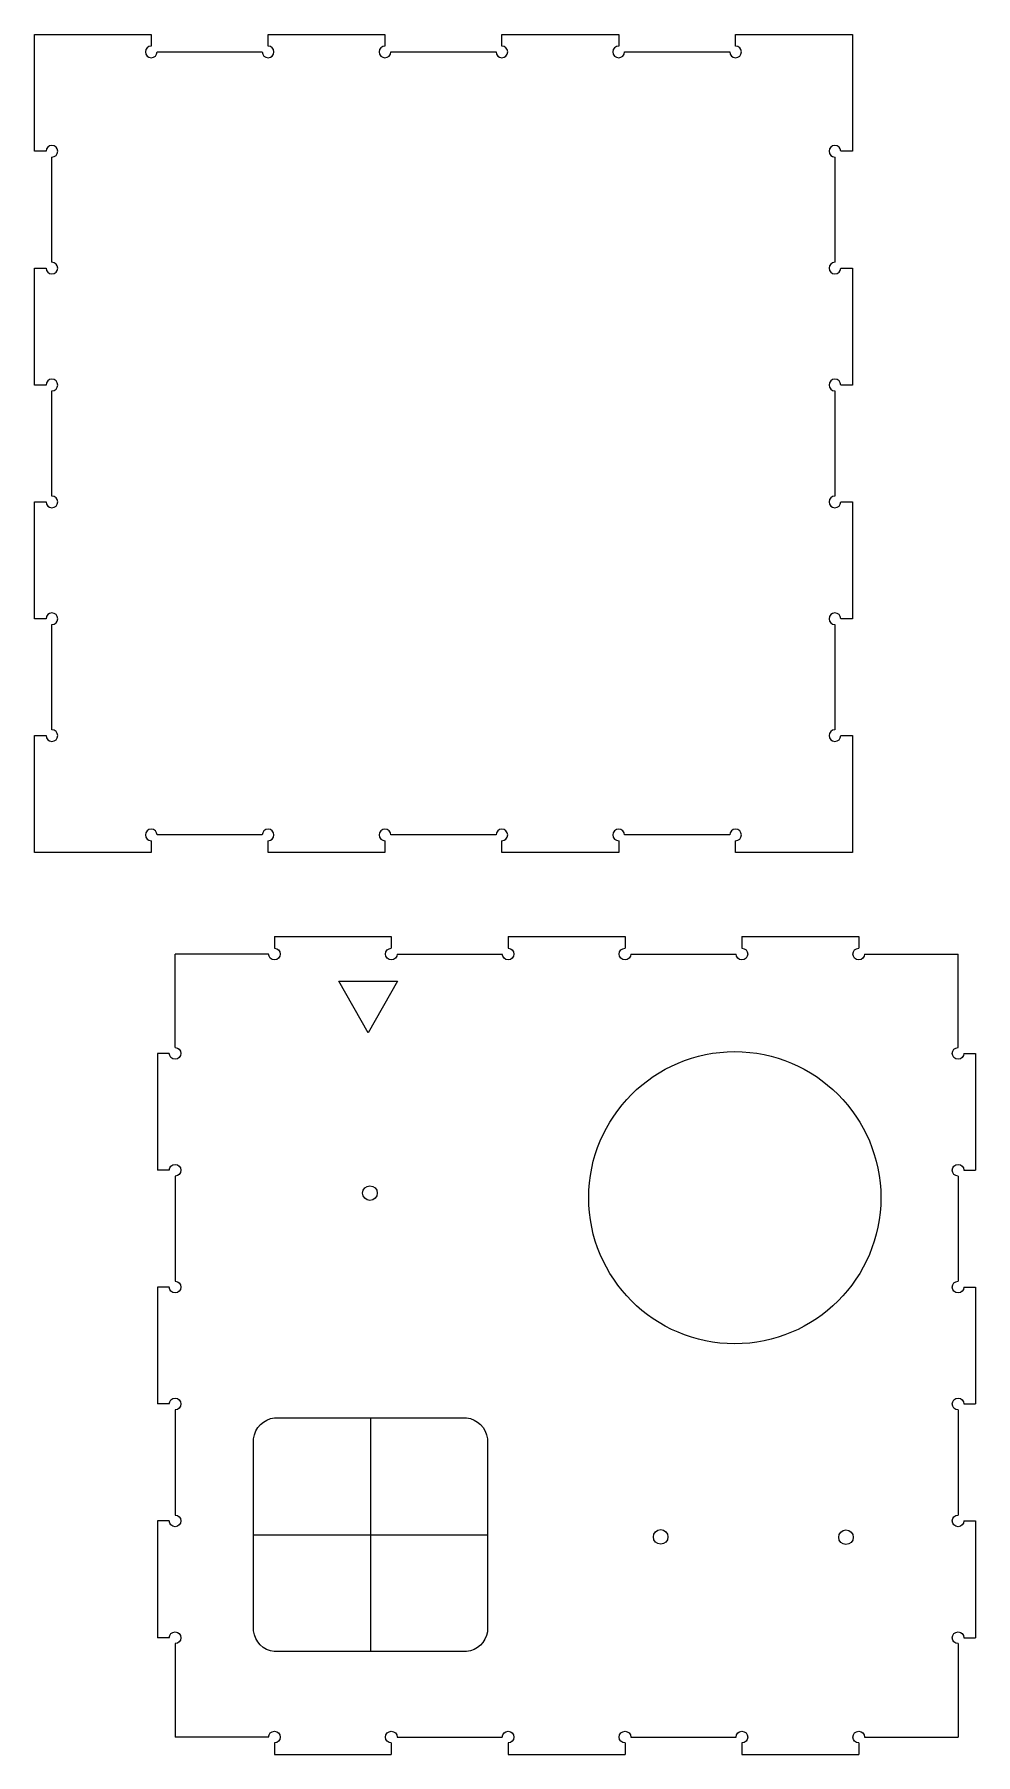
# Model space of a CAD drawing. Header units: centimetres. Extents: x -64 to 66, y 7 to 67.
# Drawn here: x 3.6 to 35.8, y 8.5 to 67.3 of the extents above; entities that cross this region are included whole.
import ezdxf

# ---------------------------------------------------------------- set-up
doc = ezdxf.new("R2010")
doc.units = ezdxf.units.CM
doc.header["$MEASUREMENT"] = 0
doc.layers.add('layer 1', color=7, linetype='Continuous')

msp = doc.modelspace()

# ---------------------------------------------------------------- linework, layer by layer
at = {"layer": 'layer 1', "color": 250, "lineweight": 20}
for points, knots in [([(7.81373, 39.93333), (7.81373, 39.93333), (11.41373, 39.93333), (11.41373, 39.93333), (11.41373, 39.93333), (11.41373, 40.04379), (11.50327, 40.13333), (11.61373, 40.13333), (11.61373, 40.13333), (11.72419, 40.13333), (11.81373, 40.04379), (11.81373, 39.93333), (11.81373, 39.93333), (11.81373, 39.82287), (11.72419, 39.73333), (11.61373, 39.73333), (11.61373, 39.73333), (11.61373, 39.73333), (11.61373, 39.33333), (11.61373, 39.33333), (11.61373, 39.33333), (11.61373, 39.33333), (15.61374, 39.33333), (15.61374, 39.33333), (15.61374, 39.33333), (15.61374, 39.33333), (15.61374, 39.73333), (15.61374, 39.73333), (15.61374, 39.73333), (15.50328, 39.73333), (15.41374, 39.82287), (15.41374, 39.93333), (15.41374, 39.93333), (15.41374, 40.04379), (15.50328, 40.13333), (15.61374, 40.13333), (15.61374, 40.13333), (15.7242, 40.13333), (15.81374, 40.04379), (15.81374, 39.93333), (15.81374, 39.93333), (15.81374, 39.93333), (19.41374, 39.93333), (19.41374, 39.93333), (19.41374, 39.93333), (19.41374, 40.04379), (19.50328, 40.13333), (19.61374, 40.13333), (19.61374, 40.13333), (19.7242, 40.13333), (19.81374, 40.04379), (19.81374, 39.93333), (19.81374, 39.93333), (19.81374, 39.82287), (19.7242, 39.73333), (19.61374, 39.73333), (19.61374, 39.73333), (19.61374, 39.73333), (19.61374, 39.33333), (19.61374, 39.33333), (19.61374, 39.33333), (19.61374, 39.33333), (23.61373, 39.33333), (23.61373, 39.33333), (23.61373, 39.33333), (23.61373, 39.33333), (23.61373, 39.73333), (23.61373, 39.73333), (23.61373, 39.73333), (23.50327, 39.73333), (23.41373, 39.82287), (23.41373, 39.93333), (23.41373, 39.93333), (23.41373, 40.04379), (23.50327, 40.13333), (23.61373, 40.13333), (23.61373, 40.13333), (23.72419, 40.13333), (23.81373, 40.04379), (23.81373, 39.93333), (23.81373, 39.93333), (23.81373, 39.93333), (27.41373, 39.93333), (27.41373, 39.93333), (27.41373, 39.93333), (27.41373, 40.04379), (27.50327, 40.13333), (27.61373, 40.13333), (27.61373, 40.13333), (27.72419, 40.13333), (27.81373, 40.04379), (27.81373, 39.93333), (27.81373, 39.93333), (27.81373, 39.82287), (27.72419, 39.73333), (27.61373, 39.73333), (27.61373, 39.73333), (27.61373, 39.73333), (27.61373, 39.33333), (27.61373, 39.33333), (27.61373, 39.33333), (27.61373, 39.33333), (31.61374, 39.33333), (31.61374, 39.33333), (31.61374, 39.33333), (31.61374, 39.33333), (31.61374, 43.33333), (31.61374, 43.33333), (31.61374, 43.33333), (31.61374, 43.33333), (31.21374, 43.33333), (31.21374, 43.33333), (31.21374, 43.33333), (31.21374, 43.22287), (31.1242, 43.13333), (31.01374, 43.13333), (31.01374, 43.13333), (30.90328, 43.13333), (30.81374, 43.22287), (30.81374, 43.33333), (30.81374, 43.33333), (30.81374, 43.44379), (30.90328, 43.53333), (31.01374, 43.53333), (31.01374, 43.53333), (31.01374, 43.53333), (31.01374, 47.13333), (31.01374, 47.13333), (31.01374, 47.13333), (30.90328, 47.13333), (30.81374, 47.22287), (30.81374, 47.33333), (30.81374, 47.33333), (30.81374, 47.44379), (30.90328, 47.53333), (31.01374, 47.53333), (31.01374, 47.53333), (31.1242, 47.53333), (31.21374, 47.44379), (31.21374, 47.33333), (31.21374, 47.33333), (31.21374, 47.33333), (31.61374, 47.33333), (31.61374, 47.33333), (31.61374, 47.33333), (31.61374, 47.33333), (31.61374, 51.33333), (31.61374, 51.33333), (31.61374, 51.33333), (31.61374, 51.33333), (31.21374, 51.33333), (31.21374, 51.33333), (31.21374, 51.33333), (31.21374, 51.22287), (31.1242, 51.13333), (31.01374, 51.13333), (31.01374, 51.13333), (30.90328, 51.13333), (30.81374, 51.22287), (30.81374, 51.33333), (30.81374, 51.33333), (30.81374, 51.44379), (30.90328, 51.53333), (31.01374, 51.53333), (31.01374, 51.53333), (31.01374, 51.53333), (31.01374, 55.13333), (31.01374, 55.13333), (31.01374, 55.13333), (30.90328, 55.13333), (30.81374, 55.22287), (30.81374, 55.33333), (30.81374, 55.33333), (30.81374, 55.44379), (30.90328, 55.53333), (31.01374, 55.53333), (31.01374, 55.53333), (31.1242, 55.53333), (31.21374, 55.44379), (31.21374, 55.33333), (31.21374, 55.33333), (31.21374, 55.33333), (31.61374, 55.33333), (31.61374, 55.33333), (31.61374, 55.33333), (31.61374, 55.33333), (31.61374, 59.33333), (31.61374, 59.33333), (31.61374, 59.33333), (31.61374, 59.33333), (31.21374, 59.33333), (31.21374, 59.33333), (31.21374, 59.33333), (31.21374, 59.22287), (31.1242, 59.13333), (31.01374, 59.13333), (31.01374, 59.13333), (30.90328, 59.13333), (30.81374, 59.22287), (30.81374, 59.33333), (30.81374, 59.33333), (30.81374, 59.44379), (30.90328, 59.53333), (31.01374, 59.53333), (31.01374, 59.53333), (31.01374, 59.53333), (31.01374, 63.13333), (31.01374, 63.13333), (31.01374, 63.13333), (30.90328, 63.13333), (30.81374, 63.22287), (30.81374, 63.33333), (30.81374, 63.33333), (30.81374, 63.44379), (30.90328, 63.53333), (31.01374, 63.53333), (31.01374, 63.53333), (31.1242, 63.53333), (31.21374, 63.44379), (31.21374, 63.33333), (31.21374, 63.33333), (31.21374, 63.33333), (31.61374, 63.33333), (31.61374, 63.33333), (31.61374, 63.33333), (31.61374, 63.33333), (31.61374, 67.33333), (31.61374, 67.33333), (31.61374, 67.33333), (31.61374, 67.33333), (27.61373, 67.33333), (27.61373, 67.33333), (27.61373, 67.33333), (27.61373, 67.33333), (27.61373, 66.93333), (27.61373, 66.93333), (27.61373, 66.93333), (27.72419, 66.93333), (27.81373, 66.84379), (27.81373, 66.73333), (27.81373, 66.73333), (27.81373, 66.62287), (27.72419, 66.53333), (27.61373, 66.53333), (27.61373, 66.53333), (27.50327, 66.53333), (27.41373, 66.62287), (27.41373, 66.73333), (27.41373, 66.73333), (27.41373, 66.73333), (23.81373, 66.73333), (23.81373, 66.73333), (23.81373, 66.73333), (23.81373, 66.62287), (23.72419, 66.53333), (23.61373, 66.53333), (23.61373, 66.53333), (23.50327, 66.53333), (23.41373, 66.62287), (23.41373, 66.73333), (23.41373, 66.73333), (23.41373, 66.84379), (23.50327, 66.93333), (23.61373, 66.93333), (23.61373, 66.93333), (23.61373, 66.93333), (23.61373, 67.33333), (23.61373, 67.33333), (23.61373, 67.33333), (23.61373, 67.33333), (19.61374, 67.33333), (19.61374, 67.33333), (19.61374, 67.33333), (19.61374, 67.33333), (19.61374, 66.93333), (19.61374, 66.93333), (19.61374, 66.93333), (19.7242, 66.93333), (19.81374, 66.84379), (19.81374, 66.73333), (19.81374, 66.73333), (19.81374, 66.62287), (19.7242, 66.53333), (19.61374, 66.53333), (19.61374, 66.53333), (19.50328, 66.53333), (19.41374, 66.62287), (19.41374, 66.73333), (19.41374, 66.73333), (19.41374, 66.73333), (15.81374, 66.73333), (15.81374, 66.73333), (15.81374, 66.73333), (15.81374, 66.62287), (15.7242, 66.53333), (15.61374, 66.53333), (15.61374, 66.53333), (15.50328, 66.53333), (15.41374, 66.62287), (15.41374, 66.73333), (15.41374, 66.73333), (15.41374, 66.84379), (15.50328, 66.93333), (15.61374, 66.93333), (15.61374, 66.93333), (15.61374, 66.93333), (15.61374, 67.33333), (15.61374, 67.33333), (15.61374, 67.33333), (15.61374, 67.33333), (11.61373, 67.33333), (11.61373, 67.33333), (11.61373, 67.33333), (11.61373, 67.33333), (11.61373, 66.93333), (11.61373, 66.93333), (11.61373, 66.93333), (11.72419, 66.93333), (11.81373, 66.84379), (11.81373, 66.73333), (11.81373, 66.73333), (11.81373, 66.62287), (11.72419, 66.53333), (11.61373, 66.53333), (11.61373, 66.53333), (11.50327, 66.53333), (11.41373, 66.62287), (11.41373, 66.73333), (11.41373, 66.73333), (11.41373, 66.73333), (7.81373, 66.73333), (7.81373, 66.73333), (7.81373, 66.73333), (7.81373, 66.62287), (7.72419, 66.53333), (7.61373, 66.53333), (7.61373, 66.53333), (7.50327, 66.53333), (7.41373, 66.62287), (7.41373, 66.73333), (7.41373, 66.73333), (7.41373, 66.84379), (7.50327, 66.93333), (7.61373, 66.93333), (7.61373, 66.93333), (7.61373, 66.93333), (7.61373, 67.33333), (7.61373, 67.33333), (7.61373, 67.33333), (7.61373, 67.33333), (3.61374, 67.33333), (3.61374, 67.33333), (3.61374, 67.33333), (3.61374, 67.33333), (3.61374, 63.33333), (3.61374, 63.33333), (3.61374, 63.33333), (3.61374, 63.33333), (4.01374, 63.33333), (4.01374, 63.33333), (4.01374, 63.33333), (4.01374, 63.44379), (4.10328, 63.53333), (4.21374, 63.53333), (4.21374, 63.53333), (4.3242, 63.53333), (4.41374, 63.44379), (4.41374, 63.33333), (4.41374, 63.33333), (4.41374, 63.22287), (4.3242, 63.13333), (4.21374, 63.13333), (4.21374, 63.13333), (4.21374, 63.13333), (4.21374, 59.53333), (4.21374, 59.53333), (4.21374, 59.53333), (4.3242, 59.53333), (4.41374, 59.44379), (4.41374, 59.33333), (4.41374, 59.33333), (4.41374, 59.22287), (4.3242, 59.13333), (4.21374, 59.13333), (4.21374, 59.13333), (4.10328, 59.13333), (4.01374, 59.22287), (4.01374, 59.33333), (4.01374, 59.33333), (4.01374, 59.33333), (3.61374, 59.33333), (3.61374, 59.33333), (3.61374, 59.33333), (3.61374, 59.33333), (3.61374, 55.33333), (3.61374, 55.33333), (3.61374, 55.33333), (3.61374, 55.33333), (4.01374, 55.33333), (4.01374, 55.33333), (4.01374, 55.33333), (4.01374, 55.44379), (4.10328, 55.53333), (4.21374, 55.53333), (4.21374, 55.53333), (4.3242, 55.53333), (4.41374, 55.44379), (4.41374, 55.33333), (4.41374, 55.33333), (4.41374, 55.22287), (4.3242, 55.13333), (4.21374, 55.13333), (4.21374, 55.13333), (4.21374, 55.13333), (4.21374, 51.53333), (4.21374, 51.53333), (4.21374, 51.53333), (4.3242, 51.53333), (4.41374, 51.44379), (4.41374, 51.33333), (4.41374, 51.33333), (4.41374, 51.22287), (4.3242, 51.13333), (4.21374, 51.13333), (4.21374, 51.13333), (4.10328, 51.13333), (4.01374, 51.22287), (4.01374, 51.33333), (4.01374, 51.33333), (4.01374, 51.33333), (3.61374, 51.33333), (3.61374, 51.33333), (3.61374, 51.33333), (3.61374, 51.33333), (3.61374, 47.33333), (3.61374, 47.33333), (3.61374, 47.33333), (3.61374, 47.33333), (4.01374, 47.33333), (4.01374, 47.33333), (4.01374, 47.33333), (4.01374, 47.44379), (4.10328, 47.53333), (4.21374, 47.53333), (4.21374, 47.53333), (4.3242, 47.53333), (4.41374, 47.44379), (4.41374, 47.33333), (4.41374, 47.33333), (4.41374, 47.22287), (4.3242, 47.13333), (4.21374, 47.13333), (4.21374, 47.13333), (4.21374, 47.13333), (4.21374, 43.53333), (4.21374, 43.53333), (4.21374, 43.53333), (4.3242, 43.53333), (4.41374, 43.44379), (4.41374, 43.33333), (4.41374, 43.33333), (4.41374, 43.22287), (4.3242, 43.13333), (4.21374, 43.13333), (4.21374, 43.13333), (4.10328, 43.13333), (4.01374, 43.22287), (4.01374, 43.33333), (4.01374, 43.33333), (4.01374, 43.33333), (3.61374, 43.33333), (3.61374, 43.33333), (3.61374, 43.33333), (3.61374, 43.33333), (3.61374, 39.33333), (3.61374, 39.33333), (3.61374, 39.33333), (3.61374, 39.33333), (7.61373, 39.33333), (7.61373, 39.33333), (7.61373, 39.33333), (7.61373, 39.33333), (7.61373, 39.73333), (7.61373, 39.73333), (7.61373, 39.73333), (7.50327, 39.73333), (7.41373, 39.82287), (7.41373, 39.93333), (7.41373, 39.93333), (7.41373, 40.04379), (7.50327, 40.13333), (7.61373, 40.13333), (7.61373, 40.13333), (7.72419, 40.13333), (7.81373, 40.04379), (7.81373, 39.93333)], [0, 0, 0, 0, 0.008, 0.008, 0.008, 0.008, 0.016, 0.016, 0.016, 0.016, 0.024, 0.024, 0.024, 0.024, 0.032, 0.032, 0.032, 0.032, 0.04, 0.04, 0.04, 0.04, 0.048, 0.048, 0.048, 0.048, 0.056, 0.056, 0.056, 0.056, 0.064, 0.064, 0.064, 0.064, 0.072, 0.072, 0.072, 0.072, 0.08, 0.08, 0.08, 0.08, 0.088, 0.088, 0.088, 0.088, 0.096, 0.096, 0.096, 0.096, 0.104, 0.104, 0.104, 0.104, 0.112, 0.112, 0.112, 0.112, 0.12, 0.12, 0.12, 0.12, 0.128, 0.128, 0.128, 0.128, 0.136, 0.136, 0.136, 0.136, 0.144, 0.144, 0.144, 0.144, 0.152, 0.152, 0.152, 0.152, 0.16, 0.16, 0.16, 0.16, 0.168, 0.168, 0.168, 0.168, 0.176, 0.176, 0.176, 0.176, 0.184, 0.184, 0.184, 0.184, 0.192, 0.192, 0.192, 0.192, 0.2, 0.2, 0.2, 0.2, 0.208, 0.208, 0.208, 0.208, 0.216, 0.216, 0.216, 0.216, 0.224, 0.224, 0.224, 0.224, 0.232, 0.232, 0.232, 0.232, 0.24, 0.24, 0.24, 0.24, 0.248, 0.248, 0.248, 0.248, 0.256, 0.256, 0.256, 0.256, 0.264, 0.264, 0.264, 0.264, 0.272, 0.272, 0.272, 0.272, 0.28, 0.28, 0.28, 0.28, 0.288, 0.288, 0.288, 0.288, 0.296, 0.296, 0.296, 0.296, 0.304, 0.304, 0.304, 0.304, 0.312, 0.312, 0.312, 0.312, 0.32, 0.32, 0.32, 0.32, 0.328, 0.328, 0.328, 0.328, 0.336, 0.336, 0.336, 0.336, 0.344, 0.344, 0.344, 0.344, 0.352, 0.352, 0.352, 0.352, 0.36, 0.36, 0.36, 0.36, 0.368, 0.368, 0.368, 0.368, 0.376, 0.376, 0.376, 0.376, 0.384, 0.384, 0.384, 0.384, 0.392, 0.392, 0.392, 0.392, 0.4, 0.4, 0.4, 0.4, 0.408, 0.408, 0.408, 0.408, 0.416, 0.416, 0.416, 0.416, 0.424, 0.424, 0.424, 0.424, 0.432, 0.432, 0.432, 0.432, 0.44, 0.44, 0.44, 0.44, 0.448, 0.448, 0.448, 0.448, 0.456, 0.456, 0.456, 0.456, 0.464, 0.464, 0.464, 0.464, 0.472, 0.472, 0.472, 0.472, 0.48, 0.48, 0.48, 0.48, 0.488, 0.488, 0.488, 0.488, 0.496, 0.496, 0.496, 0.496, 0.504, 0.504, 0.504, 0.504, 0.512, 0.512, 0.512, 0.512, 0.52, 0.52, 0.52, 0.52, 0.528, 0.528, 0.528, 0.528, 0.536, 0.536, 0.536, 0.536, 0.544, 0.544, 0.544, 0.544, 0.552, 0.552, 0.552, 0.552, 0.56, 0.56, 0.56, 0.56, 0.568, 0.568, 0.568, 0.568, 0.576, 0.576, 0.576, 0.576, 0.584, 0.584, 0.584, 0.584, 0.592, 0.592, 0.592, 0.592, 0.6, 0.6, 0.6, 0.6, 0.608, 0.608, 0.608, 0.608, 0.616, 0.616, 0.616, 0.616, 0.624, 0.624, 0.624, 0.624, 0.632, 0.632, 0.632, 0.632, 0.64, 0.64, 0.64, 0.64, 0.648, 0.648, 0.648, 0.648, 0.656, 0.656, 0.656, 0.656, 0.664, 0.664, 0.664, 0.664, 0.672, 0.672, 0.672, 0.672, 0.68, 0.68, 0.68, 0.68, 0.688, 0.688, 0.688, 0.688, 0.696, 0.696, 0.696, 0.696, 0.704, 0.704, 0.704, 0.704, 0.712, 0.712, 0.712, 0.712, 0.72, 0.72, 0.72, 0.72, 0.728, 0.728, 0.728, 0.728, 0.736, 0.736, 0.736, 0.736, 0.744, 0.744, 0.744, 0.744, 0.752, 0.752, 0.752, 0.752, 0.76, 0.76, 0.76, 0.76, 0.768, 0.768, 0.768, 0.768, 0.776, 0.776, 0.776, 0.776, 0.784, 0.784, 0.784, 0.784, 0.792, 0.792, 0.792, 0.792, 0.8, 0.8, 0.8, 0.8, 0.808, 0.808, 0.808, 0.808, 0.816, 0.816, 0.816, 0.816, 0.824, 0.824, 0.824, 0.824, 0.832, 0.832, 0.832, 0.832, 0.84, 0.84, 0.84, 0.84, 0.848, 0.848, 0.848, 0.848, 0.856, 0.856, 0.856, 0.856, 0.864, 0.864, 0.864, 0.864, 0.872, 0.872, 0.872, 0.872, 0.88, 0.88, 0.88, 0.88, 0.888, 0.888, 0.888, 0.888, 0.896, 0.896, 0.896, 0.896, 0.904, 0.904, 0.904, 0.904, 0.912, 0.912, 0.912, 0.912, 0.92, 0.92, 0.92, 0.92, 0.928, 0.928, 0.928, 0.928, 0.936, 0.936, 0.936, 0.936, 0.944, 0.944, 0.944, 0.944, 0.952, 0.952, 0.952, 0.952, 0.96, 0.96, 0.96, 0.96, 0.968, 0.968, 0.968, 0.968, 0.976, 0.976, 0.976, 0.976, 0.984, 0.984, 0.984, 0.984, 1, 1, 1, 1]), ([(11.82964, 36.05679), (11.9401, 36.05679), (12.02964, 35.96725), (12.02964, 35.85679), (12.02964, 35.85679), (12.02964, 35.74633), (11.9401, 35.65679), (11.82964, 35.65679), (11.82964, 35.65679), (11.71918, 35.65679), (11.62964, 35.74633), (11.62964, 35.85679)], [0, 0, 0, 0, 0.25, 0.25, 0.25, 0.25, 0.5, 0.5, 0.5, 0.5, 1, 1, 1, 1]), ([(16.02964, 35.85679), (16.02964, 35.74633), (15.9401, 35.65679), (15.82964, 35.65679), (15.82964, 35.65679), (15.71918, 35.65679), (15.62964, 35.74633), (15.62964, 35.85679), (15.62964, 35.85679), (15.62964, 35.96725), (15.71918, 36.05679), (15.82964, 36.05679)], [0, 0, 0, 0, 0.25, 0.25, 0.25, 0.25, 0.5, 0.5, 0.5, 0.5, 1, 1, 1, 1]), ([(19.82963, 36.05679), (19.94009, 36.05679), (20.02963, 35.96725), (20.02963, 35.85679), (20.02963, 35.85679), (20.02963, 35.74633), (19.94009, 35.65679), (19.82963, 35.65679), (19.82963, 35.65679), (19.71917, 35.65679), (19.62963, 35.74633), (19.62963, 35.85679)], [0, 0, 0, 0, 0.25, 0.25, 0.25, 0.25, 0.5, 0.5, 0.5, 0.5, 1, 1, 1, 1]), ([(24.02963, 35.85679), (24.02963, 35.74633), (23.94009, 35.65679), (23.82963, 35.65679), (23.82963, 35.65679), (23.71917, 35.65679), (23.62963, 35.74633), (23.62963, 35.85679), (23.62963, 35.85679), (23.62963, 35.96725), (23.71917, 36.05679), (23.82963, 36.05679)], [0, 0, 0, 0, 0.25, 0.25, 0.25, 0.25, 0.5, 0.5, 0.5, 0.5, 1, 1, 1, 1]), ([(27.82963, 36.05679), (27.94009, 36.05679), (28.02963, 35.96725), (28.02963, 35.85679), (28.02963, 35.85679), (28.02963, 35.74633), (27.94009, 35.65679), (27.82963, 35.65679), (27.82963, 35.65679), (27.71917, 35.65679), (27.62963, 35.74633), (27.62963, 35.85679)], [0, 0, 0, 0, 0.25, 0.25, 0.25, 0.25, 0.5, 0.5, 0.5, 0.5, 1, 1, 1, 1]), ([(32.02963, 35.85679), (32.02963, 35.74633), (31.94009, 35.65679), (31.82963, 35.65679), (31.82963, 35.65679), (31.71917, 35.65679), (31.62963, 35.74633), (31.62963, 35.85679), (31.62963, 35.85679), (31.62963, 35.96725), (31.71917, 36.05679), (31.82963, 36.05679)], [0, 0, 0, 0, 0.25, 0.25, 0.25, 0.25, 0.5, 0.5, 0.5, 0.5, 1, 1, 1, 1]), ([(16.04179, 34.92885), (16.04179, 34.92885), (15.03637, 33.16496), (15.03637, 33.16496), (15.03637, 33.16496), (15.03637, 33.16496), (14.03096, 34.92885), (14.03096, 34.92885)], [0, 0, 0, 0, 0.33333333, 0.33333333, 0.33333333, 0.33333333, 1, 1, 1, 1]), ([(8.42963, 32.65679), (8.54009, 32.65679), (8.62963, 32.56725), (8.62963, 32.45679), (8.62963, 32.45679), (8.62963, 32.34633), (8.54009, 32.25679), (8.42963, 32.25679), (8.42963, 32.25679), (8.31917, 32.25679), (8.22963, 32.34633), (8.22963, 32.45679)], [0, 0, 0, 0, 0.25, 0.25, 0.25, 0.25, 0.5, 0.5, 0.5, 0.5, 1, 1, 1, 1]), ([(27.58727, 22.5174), (30.34119, 22.5174), (32.58729, 24.7635), (32.58729, 27.5174), (32.58729, 27.5174), (32.58729, 30.27132), (30.34119, 32.51742), (27.58727, 32.51742), (27.58727, 32.51742), (24.83336, 32.51742), (22.58727, 30.27132), (22.58727, 27.5174), (22.58727, 27.5174), (22.58727, 24.7635), (24.83336, 22.5174), (27.58727, 22.5174)], [0, 0, 0, 0, 0.2, 0.2, 0.2, 0.2, 0.4, 0.4, 0.4, 0.4, 0.6, 0.6, 0.6, 0.6, 1, 1, 1, 1]), ([(35.42962, 32.45679), (35.42962, 32.34633), (35.34008, 32.25679), (35.22962, 32.25679), (35.22962, 32.25679), (35.11916, 32.25679), (35.02962, 32.34633), (35.02962, 32.45679), (35.02962, 32.45679), (35.02962, 32.56725), (35.11916, 32.65679), (35.22962, 32.65679)], [0, 0, 0, 0, 0.25, 0.25, 0.25, 0.25, 0.5, 0.5, 0.5, 0.5, 1, 1, 1, 1]), ([(8.22963, 28.45679), (8.22963, 28.56725), (8.31917, 28.65679), (8.42963, 28.65679), (8.42963, 28.65679), (8.54009, 28.65679), (8.62963, 28.56725), (8.62963, 28.45679), (8.62963, 28.45679), (8.62963, 28.34633), (8.54009, 28.25679), (8.42963, 28.25679)], [0, 0, 0, 0, 0.25, 0.25, 0.25, 0.25, 0.5, 0.5, 0.5, 0.5, 1, 1, 1, 1]), ([(35.22962, 28.25679), (35.11916, 28.25679), (35.02962, 28.34633), (35.02962, 28.45679), (35.02962, 28.45679), (35.02962, 28.56725), (35.11916, 28.65679), (35.22962, 28.65679), (35.22962, 28.65679), (35.34008, 28.65679), (35.42962, 28.56725), (35.42962, 28.45679)], [0, 0, 0, 0, 0.25, 0.25, 0.25, 0.25, 0.5, 0.5, 0.5, 0.5, 1, 1, 1, 1]), ([(15.09895, 27.42304), (15.23665, 27.42304), (15.34897, 27.53534), (15.34897, 27.67304), (15.34897, 27.67304), (15.34897, 27.81074), (15.23665, 27.92304), (15.09895, 27.92304), (15.09895, 27.92304), (14.96126, 27.92304), (14.84894, 27.81074), (14.84894, 27.67304), (14.84894, 27.67304), (14.84894, 27.53534), (14.96126, 27.42304), (15.09895, 27.42304)], [0, 0, 0, 0, 0.2, 0.2, 0.2, 0.2, 0.4, 0.4, 0.4, 0.4, 0.6, 0.6, 0.6, 0.6, 1, 1, 1, 1]), ([(8.42963, 24.65679), (8.54009, 24.65679), (8.62963, 24.56725), (8.62963, 24.45679), (8.62963, 24.45679), (8.62963, 24.34633), (8.54009, 24.25679), (8.42963, 24.25679), (8.42963, 24.25679), (8.31917, 24.25679), (8.22963, 24.34633), (8.22963, 24.45679)], [0, 0, 0, 0, 0.25, 0.25, 0.25, 0.25, 0.5, 0.5, 0.5, 0.5, 1, 1, 1, 1]), ([(35.42962, 24.45679), (35.42962, 24.34633), (35.34008, 24.25679), (35.22962, 24.25679), (35.22962, 24.25679), (35.11916, 24.25679), (35.02962, 24.34633), (35.02962, 24.45679), (35.02962, 24.45679), (35.02962, 24.56725), (35.11916, 24.65679), (35.22962, 24.65679)], [0, 0, 0, 0, 0.25, 0.25, 0.25, 0.25, 0.5, 0.5, 0.5, 0.5, 1, 1, 1, 1]), ([(8.22963, 20.45679), (8.22963, 20.56725), (8.31917, 20.65679), (8.42963, 20.65679), (8.42963, 20.65679), (8.54009, 20.65679), (8.62963, 20.56725), (8.62963, 20.45679), (8.62963, 20.45679), (8.62963, 20.34633), (8.54009, 20.25679), (8.42963, 20.25679)], [0, 0, 0, 0, 0.25, 0.25, 0.25, 0.25, 0.5, 0.5, 0.5, 0.5, 1, 1, 1, 1]), ([(35.22962, 20.25679), (35.11916, 20.25679), (35.02962, 20.34633), (35.02962, 20.45679), (35.02962, 20.45679), (35.02962, 20.56725), (35.11916, 20.65679), (35.22962, 20.65679), (35.22962, 20.65679), (35.34008, 20.65679), (35.42962, 20.56725), (35.42962, 20.45679)], [0, 0, 0, 0, 0.25, 0.25, 0.25, 0.25, 0.5, 0.5, 0.5, 0.5, 1, 1, 1, 1]), ([(8.42963, 16.65679), (8.54009, 16.65679), (8.62963, 16.56725), (8.62963, 16.45679), (8.62963, 16.45679), (8.62963, 16.34633), (8.54009, 16.25679), (8.42963, 16.25679), (8.42963, 16.25679), (8.31917, 16.25679), (8.22963, 16.34633), (8.22963, 16.45679)], [0, 0, 0, 0, 0.25, 0.25, 0.25, 0.25, 0.5, 0.5, 0.5, 0.5, 1, 1, 1, 1]), ([(35.42962, 16.45679), (35.42962, 16.34633), (35.34008, 16.25679), (35.22962, 16.25679), (35.22962, 16.25679), (35.11916, 16.25679), (35.02962, 16.34633), (35.02962, 16.45679), (35.02962, 16.45679), (35.02962, 16.56725), (35.11916, 16.65679), (35.22962, 16.65679)], [0, 0, 0, 0, 0.25, 0.25, 0.25, 0.25, 0.5, 0.5, 0.5, 0.5, 1, 1, 1, 1]), ([(25.05068, 15.6578), (25.18836, 15.6578), (25.30068, 15.7701), (25.30068, 15.9078), (25.30068, 15.9078), (25.30068, 16.0455), (25.18836, 16.1578), (25.05068, 16.1578), (25.05068, 16.1578), (24.91298, 16.1578), (24.80068, 16.0455), (24.80068, 15.9078), (24.80068, 15.9078), (24.80068, 15.7701), (24.91298, 15.6578), (25.05068, 15.6578)], [0, 0, 0, 0, 0.2, 0.2, 0.2, 0.2, 0.4, 0.4, 0.4, 0.4, 0.6, 0.6, 0.6, 0.6, 1, 1, 1, 1]), ([(31.3936, 15.64624), (31.5313, 15.64624), (31.64359, 15.75854), (31.64359, 15.89624), (31.64359, 15.89624), (31.64359, 16.03394), (31.5313, 16.14624), (31.3936, 16.14624), (31.3936, 16.14624), (31.2559, 16.14624), (31.14359, 16.03394), (31.14359, 15.89624), (31.14359, 15.89624), (31.14359, 15.75854), (31.2559, 15.64624), (31.3936, 15.64624)], [0, 0, 0, 0, 0.2, 0.2, 0.2, 0.2, 0.4, 0.4, 0.4, 0.4, 0.6, 0.6, 0.6, 0.6, 1, 1, 1, 1]), ([(8.22963, 12.45679), (8.22963, 12.56725), (8.31917, 12.65679), (8.42963, 12.65679), (8.42963, 12.65679), (8.54009, 12.65679), (8.62963, 12.56725), (8.62963, 12.45679), (8.62963, 12.45679), (8.62963, 12.34633), (8.54009, 12.25679), (8.42963, 12.25679)], [0, 0, 0, 0, 0.25, 0.25, 0.25, 0.25, 0.5, 0.5, 0.5, 0.5, 1, 1, 1, 1]), ([(35.22962, 12.25679), (35.11916, 12.25679), (35.02962, 12.34633), (35.02962, 12.45679), (35.02962, 12.45679), (35.02962, 12.56725), (35.11916, 12.65679), (35.22962, 12.65679), (35.22962, 12.65679), (35.34008, 12.65679), (35.42962, 12.56725), (35.42962, 12.45679)], [0, 0, 0, 0, 0.25, 0.25, 0.25, 0.25, 0.5, 0.5, 0.5, 0.5, 1, 1, 1, 1]), ([(11.62964, 9.05679), (11.62964, 9.16725), (11.71918, 9.25679), (11.82964, 9.25679), (11.82964, 9.25679), (11.9401, 9.25679), (12.02964, 9.16725), (12.02964, 9.05679), (12.02964, 9.05679), (12.02964, 8.94633), (11.9401, 8.85679), (11.82964, 8.85679)], [0, 0, 0, 0, 0.25, 0.25, 0.25, 0.25, 0.5, 0.5, 0.5, 0.5, 1, 1, 1, 1]), ([(15.82964, 8.85679), (15.71918, 8.85679), (15.62964, 8.94633), (15.62964, 9.05679), (15.62964, 9.05679), (15.62964, 9.16725), (15.71918, 9.25679), (15.82964, 9.25679), (15.82964, 9.25679), (15.9401, 9.25679), (16.02964, 9.16725), (16.02964, 9.05679)], [0, 0, 0, 0, 0.25, 0.25, 0.25, 0.25, 0.5, 0.5, 0.5, 0.5, 1, 1, 1, 1]), ([(19.62963, 9.05679), (19.62963, 9.16725), (19.71917, 9.25679), (19.82963, 9.25679), (19.82963, 9.25679), (19.94009, 9.25679), (20.02963, 9.16725), (20.02963, 9.05679), (20.02963, 9.05679), (20.02963, 8.94633), (19.94009, 8.85679), (19.82963, 8.85679)], [0, 0, 0, 0, 0.25, 0.25, 0.25, 0.25, 0.5, 0.5, 0.5, 0.5, 1, 1, 1, 1]), ([(23.82963, 8.85679), (23.71917, 8.85679), (23.62963, 8.94633), (23.62963, 9.05679), (23.62963, 9.05679), (23.62963, 9.16725), (23.71917, 9.25679), (23.82963, 9.25679), (23.82963, 9.25679), (23.94009, 9.25679), (24.02963, 9.16725), (24.02963, 9.05679)], [0, 0, 0, 0, 0.25, 0.25, 0.25, 0.25, 0.5, 0.5, 0.5, 0.5, 1, 1, 1, 1]), ([(27.62963, 9.05679), (27.62963, 9.16725), (27.71917, 9.25679), (27.82963, 9.25679), (27.82963, 9.25679), (27.94009, 9.25679), (28.02963, 9.16725), (28.02963, 9.05679), (28.02963, 9.05679), (28.02963, 8.94633), (27.94009, 8.85679), (27.82963, 8.85679)], [0, 0, 0, 0, 0.25, 0.25, 0.25, 0.25, 0.5, 0.5, 0.5, 0.5, 1, 1, 1, 1]), ([(31.82963, 8.85679), (31.71917, 8.85679), (31.62963, 8.94633), (31.62963, 9.05679), (31.62963, 9.05679), (31.62963, 9.16725), (31.71917, 9.25679), (31.82963, 9.25679), (31.82963, 9.25679), (31.94009, 9.25679), (32.02963, 9.16725), (32.02963, 9.05679)], [0, 0, 0, 0, 0.25, 0.25, 0.25, 0.25, 0.5, 0.5, 0.5, 0.5, 1, 1, 1, 1])]:
    msp.add_open_spline(points, degree=3, knots=knots, dxfattribs=at)
for points in [[(11.82964, 36.45679), (11.82964, 36.45679), (11.82964, 36.05679), (11.82964, 36.05679)], [(11.82964, 36.45679), (11.82964, 36.45679), (15.82964, 36.45679), (15.82964, 36.45679)], [(15.82964, 36.45679), (15.82964, 36.45679), (15.82964, 36.05679), (15.82964, 36.05679)], [(19.82963, 36.45679), (19.82963, 36.45679), (19.82963, 36.05679), (19.82963, 36.05679)], [(19.82963, 36.45679), (19.82963, 36.45679), (23.82963, 36.45679), (23.82963, 36.45679)], [(23.82963, 36.45679), (23.82963, 36.45679), (23.82963, 36.05679), (23.82963, 36.05679)], [(27.82963, 36.45679), (27.82963, 36.45679), (27.82963, 36.05679), (27.82963, 36.05679)], [(27.82963, 36.45679), (27.82963, 36.45679), (31.82963, 36.45679), (31.82963, 36.45679)], [(31.82963, 36.45679), (31.82963, 36.45679), (31.82963, 36.05679), (31.82963, 36.05679)], [(11.62964, 35.85679), (11.62964, 35.85679), (8.42963, 35.85679), (8.42963, 35.85679)], [(8.42963, 32.65679), (8.42963, 32.65679), (8.42963, 35.85679), (8.42963, 35.85679)], [(16.02964, 35.85679), (16.02964, 35.85679), (19.62963, 35.85679), (19.62963, 35.85679)], [(24.02963, 35.85679), (24.02963, 35.85679), (27.62963, 35.85679), (27.62963, 35.85679)], [(32.02963, 35.85679), (32.02963, 35.85679), (35.22962, 35.85679), (35.22962, 35.85679)], [(35.22962, 32.65679), (35.22962, 32.65679), (35.22962, 35.85679), (35.22962, 35.85679)], [(14.03096, 34.92885), (14.03096, 34.92885), (16.04179, 34.92885), (16.04179, 34.92885)], [(8.22963, 32.45679), (8.22963, 32.45679), (7.82963, 32.45679), (7.82963, 32.45679)], [(7.82963, 32.45679), (7.82963, 32.45679), (7.82963, 28.45679), (7.82963, 28.45679)], [(35.42962, 32.45679), (35.42962, 32.45679), (35.82962, 32.45679), (35.82962, 32.45679)], [(35.82962, 32.45679), (35.82962, 32.45679), (35.82962, 28.45679), (35.82962, 28.45679)], [(8.22963, 28.45679), (8.22963, 28.45679), (7.82963, 28.45679), (7.82963, 28.45679)], [(35.42962, 28.45679), (35.42962, 28.45679), (35.82962, 28.45679), (35.82962, 28.45679)], [(8.42963, 28.25679), (8.42963, 28.25679), (8.42963, 24.65679), (8.42963, 24.65679)], [(35.22962, 28.25679), (35.22962, 28.25679), (35.22962, 24.65679), (35.22962, 24.65679)], [(8.22963, 24.45679), (8.22963, 24.45679), (7.82963, 24.45679), (7.82963, 24.45679)], [(7.82963, 24.45679), (7.82963, 24.45679), (7.82963, 20.45679), (7.82963, 20.45679)], [(35.42962, 24.45679), (35.42962, 24.45679), (35.82962, 24.45679), (35.82962, 24.45679)], [(35.82962, 24.45679), (35.82962, 24.45679), (35.82962, 20.45679), (35.82962, 20.45679)], [(8.22963, 20.45679), (8.22963, 20.45679), (7.82963, 20.45679), (7.82963, 20.45679)], [(8.42963, 20.25679), (8.42963, 20.25679), (8.42963, 16.65679), (8.42963, 16.65679)], [(35.22962, 20.25679), (35.22962, 20.25679), (35.22962, 16.65679), (35.22962, 16.65679)], [(35.42962, 20.45679), (35.42962, 20.45679), (35.82962, 20.45679), (35.82962, 20.45679)], [(11.11771, 19.26857), (11.15649, 19.64495), (11.45622, 19.94395), (11.83296, 19.98159)], [(11.83296, 19.98159), (11.83296, 19.98159), (18.40207, 19.98159), (18.40207, 19.98159)], [(15.1175, 19.98159), (15.1175, 19.98159), (15.11564, 11.98159), (15.11564, 11.98159)], [(18.40207, 19.98159), (18.7801, 19.94382), (19.08061, 19.64287), (19.1177, 19.26464)], [(11.11771, 12.6963), (11.11771, 12.6963), (11.11771, 19.26857), (11.11771, 19.26857)], [(19.1177, 19.26464), (19.1177, 19.26464), (19.1177, 12.66408), (19.1177, 12.66408)], [(8.22963, 16.45679), (8.22963, 16.45679), (7.82963, 16.45679), (7.82963, 16.45679)], [(7.82963, 16.45679), (7.82963, 16.45679), (7.82963, 12.45679), (7.82963, 12.45679)], [(11.11771, 15.98243), (11.11771, 15.98243), (19.1177, 15.98243), (19.1177, 15.98243)], [(35.42962, 16.45679), (35.42962, 16.45679), (35.82962, 16.45679), (35.82962, 16.45679)], [(35.82962, 16.45679), (35.82962, 16.45679), (35.82962, 12.45679), (35.82962, 12.45679)], [(8.22963, 12.45679), (8.22963, 12.45679), (7.82963, 12.45679), (7.82963, 12.45679)], [(11.82567, 11.98159), (11.45167, 12.02252), (11.15517, 12.32126), (11.11771, 12.6963)], [(19.1177, 12.66408), (19.06624, 12.30199), (18.77235, 12.01795), (18.4056, 11.98159)], [(35.42962, 12.45679), (35.42962, 12.45679), (35.82962, 12.45679), (35.82962, 12.45679)], [(8.42963, 12.25679), (8.42963, 12.25679), (8.42963, 9.05679), (8.42963, 9.05679)], [(18.4056, 11.98159), (18.4056, 11.98159), (11.82567, 11.98159), (11.82567, 11.98159)], [(35.22962, 12.25679), (35.22962, 12.25679), (35.22962, 9.05679), (35.22962, 9.05679)], [(11.62964, 9.05679), (11.62964, 9.05679), (8.42963, 9.05679), (8.42963, 9.05679)], [(11.82964, 8.85679), (11.82964, 8.85679), (11.82964, 8.45679), (11.82964, 8.45679)], [(15.82964, 8.85679), (15.82964, 8.85679), (15.82964, 8.45679), (15.82964, 8.45679)], [(16.02964, 9.05679), (16.02964, 9.05679), (19.62963, 9.05679), (19.62963, 9.05679)], [(19.82963, 8.85679), (19.82963, 8.85679), (19.82963, 8.45679), (19.82963, 8.45679)], [(23.82963, 8.85679), (23.82963, 8.85679), (23.82963, 8.45679), (23.82963, 8.45679)], [(24.02963, 9.05679), (24.02963, 9.05679), (27.62963, 9.05679), (27.62963, 9.05679)], [(27.82963, 8.85679), (27.82963, 8.85679), (27.82963, 8.45679), (27.82963, 8.45679)], [(31.82963, 8.85679), (31.82963, 8.85679), (31.82963, 8.45679), (31.82963, 8.45679)], [(32.02963, 9.05679), (32.02963, 9.05679), (35.22962, 9.05679), (35.22962, 9.05679)], [(11.82964, 8.45679), (11.82964, 8.45679), (15.82964, 8.45679), (15.82964, 8.45679)], [(19.82963, 8.45679), (19.82963, 8.45679), (23.82963, 8.45679), (23.82963, 8.45679)], [(27.82963, 8.45679), (27.82963, 8.45679), (31.82963, 8.45679), (31.82963, 8.45679)]]:
    msp.add_open_spline(points, degree=3, dxfattribs=at)

doc.saveas('drawing.dxf')
